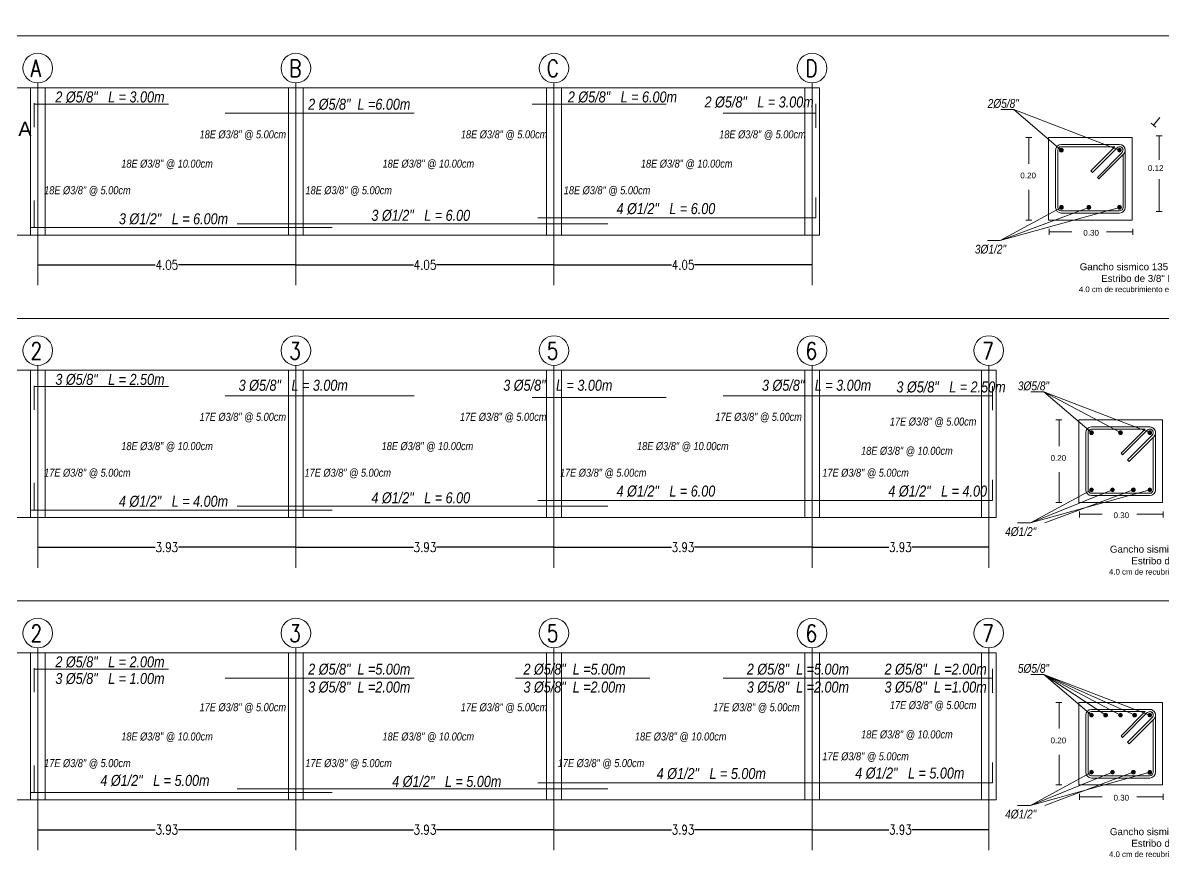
# Model space of a CAD drawing. Header units: metres. Extents: x -3 to 176, y -9 to 24.
# Drawn here: x 89.2 to 101.28, y 6.35 to 15.34 of the extents above; entities that cross this region are included whole.
import ezdxf
from ezdxf.enums import TextEntityAlignment as Align

# ---------------------------------------------------------------- set-up
doc = ezdxf.new("R2010")
doc.units = ezdxf.units.M
for name, color, linetype, lineweight in [('DESP.COTAS', 7, 'Continuous', 13), ('DESP.CUADROS', 7, 'Continuous', 5), ('DESP.DIBUJOS', 7, 'Continuous', 5), ('DESP.TEXTO', 7, 'Continuous', 5), ('DESP.VIGAS', 7, 'Continuous', 5)]:
    doc.layers.add(name, color=color, linetype=linetype, lineweight=lineweight)
doc.styles.add('ROMANS', font='romans')
doc.styles.get("Standard").update_dxf_attribs({"font": 'arial.ttf'})
doc.styles.add('TEXTOACOTADO', font='romans.shx', dxfattribs={"width": 0.8, "height": 0.1})
doc.styles.add('TEXTOS', font='arial.ttf', dxfattribs={"height": 0.15})
doc.dimstyles.get("Standard").update_dxf_attribs({"dimscale": 0.001, "dimtxt": 0.18, "dimasz": 0.18, "dimexe": 0.18, "dimexo": 0.0625, "dimgap": 0.09, "dimtad": 0, "dimtih": 1, "dimtoh": 1, "dimdec": 4, "dimzin": 0, "dimdsep": 46, "dimtxsty": 'Standard', "dimcen": 0.09, "dimadec": 0, "dimazin": 0, "dimtfac": 1, "dimtdec": 4, "dimtofl": 0, "dimtmove": 0, "dimatfit": 3, "dimfxl": 1, "dimtolj": 1, "dimtzin": 0, "dimarcsym": 0})

# ---------------------------------------------------------------- blocks, each defined once
blk = doc.blocks.new('_Oblique')
at = {"color": 0, "linetype": 'ByBlock', "lineweight": -2}
blk.add_line((-0.5, -0.5), (0.5, 0.5), dxfattribs=at)
blk = doc.blocks.new('*D79')
at = {"layer": 'Defpoints', "color": 0, "transparency": 16777216}
for p in [(94.825, 12.772), (94.825, 12.772), (97.561, 12.772)]:
    blk.add_point(p, dxfattribs=at)
at = {"layer": 'DESP.COTAS', "color": 3, "lineweight": -2, "transparency": 16777216}
for p, q in [((94.825, 12.772), (96.071, 12.772)), ((97.561, 12.772), (96.315, 12.772))]:
    blk.add_line(p, q, dxfattribs=at)
at = {"layer": 'DESP.COTAS', "color": 3, "lineweight": -2, "transparency": 16777216, "xscale": 6e-05, "yscale": 6e-05, "zscale": 6e-05, "rotation": 180}
blk.add_blockref('_Oblique', (94.825, 12.772), dxfattribs=at)
at = {"layer": 'DESP.COTAS', "color": 3, "lineweight": -2, "transparency": 16777216, "xscale": 6e-05, "yscale": 6e-05, "zscale": 6e-05}
blk.add_blockref('_Oblique', (97.561, 12.772), dxfattribs=at)
at = {"layer": 'DESP.COTAS', "color": 0, "transparency": 16777216, "insert": (96.193, 12.772), "char_height": 0.1, "width": 0.000332, "attachment_point": 5, "style": 'TEXTOACOTADO'}
blk.add_mtext('\\A1;4.05', dxfattribs=at)
blk = doc.blocks.new('*D80')
at = {"layer": 'Defpoints', "color": 0, "transparency": 16777216}
for p in [(92.09, 12.772), (92.09, 12.772), (94.825, 12.772)]:
    blk.add_point(p, dxfattribs=at)
at = {"layer": 'DESP.COTAS', "color": 3, "lineweight": -2, "transparency": 16777216}
for p, q in [((92.09, 12.772), (93.336, 12.772)), ((94.825, 12.772), (93.579, 12.772))]:
    blk.add_line(p, q, dxfattribs=at)
at = {"layer": 'DESP.COTAS', "color": 3, "lineweight": -2, "transparency": 16777216, "xscale": 6e-05, "yscale": 6e-05, "zscale": 6e-05, "rotation": 180}
blk.add_blockref('_Oblique', (92.09, 12.772), dxfattribs=at)
at = {"layer": 'DESP.COTAS', "color": 3, "lineweight": -2, "transparency": 16777216, "xscale": 6e-05, "yscale": 6e-05, "zscale": 6e-05}
blk.add_blockref('_Oblique', (94.825, 12.772), dxfattribs=at)
at = {"layer": 'DESP.COTAS', "color": 0, "transparency": 16777216, "insert": (93.458, 12.772), "char_height": 0.1, "width": 0.000343, "attachment_point": 5, "style": 'TEXTOACOTADO'}
blk.add_mtext('\\A1;4.05', dxfattribs=at)
blk = doc.blocks.new('*D81')
at = {"layer": 'Defpoints', "color": 0, "transparency": 16777216}
for p in [(89.354, 12.772), (89.354, 12.772), (92.09, 12.772)]:
    blk.add_point(p, dxfattribs=at)
at = {"layer": 'DESP.COTAS', "color": 3, "lineweight": -2, "transparency": 16777216}
for p, q in [((89.354, 12.772), (90.6, 12.772)), ((92.09, 12.772), (90.844, 12.772))]:
    blk.add_line(p, q, dxfattribs=at)
at = {"layer": 'DESP.COTAS', "color": 3, "lineweight": -2, "transparency": 16777216, "xscale": 6e-05, "yscale": 6e-05, "zscale": 6e-05, "rotation": 180}
blk.add_blockref('_Oblique', (89.354, 12.772), dxfattribs=at)
at = {"layer": 'DESP.COTAS', "color": 3, "lineweight": -2, "transparency": 16777216, "xscale": 6e-05, "yscale": 6e-05, "zscale": 6e-05}
blk.add_blockref('_Oblique', (92.09, 12.772), dxfattribs=at)
at = {"layer": 'DESP.COTAS', "color": 0, "transparency": 16777216, "insert": (90.722, 12.772), "char_height": 0.1, "attachment_point": 5, "style": 'TEXTOACOTADO'}
blk.add_mtext('\\A1;4.05', dxfattribs=at)
blk = doc.blocks.new('*D82')
at = {"layer": 'Defpoints', "color": 0, "transparency": 16777216}
for p in [(94.825, 9.778), (94.825, 9.778), (97.561, 9.778)]:
    blk.add_point(p, dxfattribs=at)
at = {"layer": 'DESP.COTAS', "color": 3, "lineweight": -2, "transparency": 16777216}
for p, q in [((94.825, 9.778), (96.071, 9.778)), ((97.561, 9.778), (96.315, 9.778))]:
    blk.add_line(p, q, dxfattribs=at)
at = {"layer": 'DESP.COTAS', "color": 3, "lineweight": -2, "transparency": 16777216, "xscale": 6e-05, "yscale": 6e-05, "zscale": 6e-05, "rotation": 180}
blk.add_blockref('_Oblique', (94.825, 9.778), dxfattribs=at)
at = {"layer": 'DESP.COTAS', "color": 3, "lineweight": -2, "transparency": 16777216, "xscale": 6e-05, "yscale": 6e-05, "zscale": 6e-05}
blk.add_blockref('_Oblique', (97.561, 9.778), dxfattribs=at)
at = {"layer": 'DESP.COTAS', "color": 0, "transparency": 16777216, "insert": (96.193, 9.778), "char_height": 0.1, "width": 0.000332, "attachment_point": 5, "style": 'TEXTOACOTADO'}
blk.add_mtext('\\A1;3.93', dxfattribs=at)
blk = doc.blocks.new('*D83')
at = {"layer": 'Defpoints', "color": 0, "transparency": 16777216}
for p in [(92.09, 9.778), (92.09, 9.778), (94.825, 9.778)]:
    blk.add_point(p, dxfattribs=at)
at = {"layer": 'DESP.COTAS', "color": 3, "lineweight": -2, "transparency": 16777216}
for p, q in [((92.09, 9.778), (93.336, 9.778)), ((94.825, 9.778), (93.579, 9.778))]:
    blk.add_line(p, q, dxfattribs=at)
at = {"layer": 'DESP.COTAS', "color": 3, "lineweight": -2, "transparency": 16777216, "xscale": 6e-05, "yscale": 6e-05, "zscale": 6e-05, "rotation": 180}
blk.add_blockref('_Oblique', (92.09, 9.778), dxfattribs=at)
at = {"layer": 'DESP.COTAS', "color": 3, "lineweight": -2, "transparency": 16777216, "xscale": 6e-05, "yscale": 6e-05, "zscale": 6e-05}
blk.add_blockref('_Oblique', (94.825, 9.778), dxfattribs=at)
at = {"layer": 'DESP.COTAS', "color": 0, "transparency": 16777216, "insert": (93.458, 9.778), "char_height": 0.1, "width": 0.000343, "attachment_point": 5, "style": 'TEXTOACOTADO'}
blk.add_mtext('\\A1;3.93', dxfattribs=at)
blk = doc.blocks.new('*D84')
at = {"layer": 'Defpoints', "color": 0, "transparency": 16777216}
for p in [(89.354, 9.778), (89.354, 9.778), (92.09, 9.778)]:
    blk.add_point(p, dxfattribs=at)
at = {"layer": 'DESP.COTAS', "color": 3, "lineweight": -2, "transparency": 16777216}
for p, q in [((89.354, 9.778), (90.6, 9.778)), ((92.09, 9.778), (90.844, 9.778))]:
    blk.add_line(p, q, dxfattribs=at)
at = {"layer": 'DESP.COTAS', "color": 3, "lineweight": -2, "transparency": 16777216, "xscale": 6e-05, "yscale": 6e-05, "zscale": 6e-05, "rotation": 180}
blk.add_blockref('_Oblique', (89.354, 9.778), dxfattribs=at)
at = {"layer": 'DESP.COTAS', "color": 3, "lineweight": -2, "transparency": 16777216, "xscale": 6e-05, "yscale": 6e-05, "zscale": 6e-05}
blk.add_blockref('_Oblique', (92.09, 9.778), dxfattribs=at)
at = {"layer": 'DESP.COTAS', "color": 0, "transparency": 16777216, "insert": (90.722, 9.778), "char_height": 0.1, "attachment_point": 5, "style": 'TEXTOACOTADO'}
blk.add_mtext('\\A1;3.93', dxfattribs=at)
blk = doc.blocks.new('*D85')
at = {"layer": 'Defpoints', "color": 0, "transparency": 16777216}
for p in [(97.561, 9.778), (97.561, 9.778), (99.433, 9.778)]:
    blk.add_point(p, dxfattribs=at)
at = {"layer": 'DESP.COTAS', "color": 3, "lineweight": -2, "transparency": 16777216}
for p, q in [((97.561, 9.778), (98.375, 9.778)), ((99.433, 9.778), (98.619, 9.778)), ((99.433, 9.778), (99.433, 9.778))]:
    blk.add_line(p, q, dxfattribs=at)
at = {"layer": 'DESP.COTAS', "color": 3, "lineweight": -2, "transparency": 16777216, "xscale": 6e-05, "yscale": 6e-05, "zscale": 6e-05, "rotation": 180}
blk.add_blockref('_Oblique', (97.561, 9.778), dxfattribs=at)
at = {"layer": 'DESP.COTAS', "color": 3, "lineweight": -2, "transparency": 16777216, "xscale": 6e-05, "yscale": 6e-05, "zscale": 6e-05}
blk.add_blockref('_Oblique', (99.433, 9.778), dxfattribs=at)
at = {"layer": 'DESP.COTAS', "color": 0, "transparency": 16777216, "insert": (98.497, 9.778), "char_height": 0.1, "width": 0.000332, "attachment_point": 5, "style": 'TEXTOACOTADO'}
blk.add_mtext('\\A1;3.93', dxfattribs=at)
blk = doc.blocks.new('*D87')
at = {"layer": 'Defpoints', "color": 0, "transparency": 16777216}
for p in [(94.825, 6.784), (94.825, 6.784), (97.561, 6.784)]:
    blk.add_point(p, dxfattribs=at)
at = {"layer": 'DESP.COTAS', "color": 3, "lineweight": -2, "transparency": 16777216}
for p, q in [((94.825, 6.784), (96.071, 6.784)), ((97.561, 6.784), (96.315, 6.784))]:
    blk.add_line(p, q, dxfattribs=at)
at = {"layer": 'DESP.COTAS', "color": 3, "lineweight": -2, "transparency": 16777216, "xscale": 6e-05, "yscale": 6e-05, "zscale": 6e-05, "rotation": 180}
blk.add_blockref('_Oblique', (94.825, 6.784), dxfattribs=at)
at = {"layer": 'DESP.COTAS', "color": 3, "lineweight": -2, "transparency": 16777216, "xscale": 6e-05, "yscale": 6e-05, "zscale": 6e-05}
blk.add_blockref('_Oblique', (97.561, 6.784), dxfattribs=at)
at = {"layer": 'DESP.COTAS', "color": 0, "transparency": 16777216, "insert": (96.193, 6.784), "char_height": 0.1, "width": 0.000332, "attachment_point": 5, "style": 'TEXTOACOTADO'}
blk.add_mtext('\\A1;3.93', dxfattribs=at)
blk = doc.blocks.new('*D88')
at = {"layer": 'Defpoints', "color": 0, "transparency": 16777216}
for p in [(92.09, 6.784), (92.09, 6.784), (94.825, 6.784)]:
    blk.add_point(p, dxfattribs=at)
at = {"layer": 'DESP.COTAS', "color": 3, "lineweight": -2, "transparency": 16777216}
for p, q in [((92.09, 6.784), (93.336, 6.784)), ((94.825, 6.784), (93.579, 6.784))]:
    blk.add_line(p, q, dxfattribs=at)
at = {"layer": 'DESP.COTAS', "color": 3, "lineweight": -2, "transparency": 16777216, "xscale": 6e-05, "yscale": 6e-05, "zscale": 6e-05, "rotation": 180}
blk.add_blockref('_Oblique', (92.09, 6.784), dxfattribs=at)
at = {"layer": 'DESP.COTAS', "color": 3, "lineweight": -2, "transparency": 16777216, "xscale": 6e-05, "yscale": 6e-05, "zscale": 6e-05}
blk.add_blockref('_Oblique', (94.825, 6.784), dxfattribs=at)
at = {"layer": 'DESP.COTAS', "color": 0, "transparency": 16777216, "insert": (93.458, 6.784), "char_height": 0.1, "width": 0.000343, "attachment_point": 5, "style": 'TEXTOACOTADO'}
blk.add_mtext('\\A1;3.93', dxfattribs=at)
blk = doc.blocks.new('*D89')
at = {"layer": 'Defpoints', "color": 0, "transparency": 16777216}
for p in [(89.354, 6.784), (89.354, 6.784), (92.09, 6.784)]:
    blk.add_point(p, dxfattribs=at)
at = {"layer": 'DESP.COTAS', "color": 3, "lineweight": -2, "transparency": 16777216}
for p, q in [((89.354, 6.784), (90.6, 6.784)), ((92.09, 6.784), (90.844, 6.784))]:
    blk.add_line(p, q, dxfattribs=at)
at = {"layer": 'DESP.COTAS', "color": 3, "lineweight": -2, "transparency": 16777216, "xscale": 6e-05, "yscale": 6e-05, "zscale": 6e-05, "rotation": 180}
blk.add_blockref('_Oblique', (89.354, 6.784), dxfattribs=at)
at = {"layer": 'DESP.COTAS', "color": 3, "lineweight": -2, "transparency": 16777216, "xscale": 6e-05, "yscale": 6e-05, "zscale": 6e-05}
blk.add_blockref('_Oblique', (92.09, 6.784), dxfattribs=at)
at = {"layer": 'DESP.COTAS', "color": 0, "transparency": 16777216, "insert": (90.722, 6.784), "char_height": 0.1, "attachment_point": 5, "style": 'TEXTOACOTADO'}
blk.add_mtext('\\A1;3.93', dxfattribs=at)
blk = doc.blocks.new('*D86')
at = {"layer": 'Defpoints', "color": 0, "transparency": 16777216}
for p in [(97.561, 6.784), (97.561, 6.784), (99.433, 6.784)]:
    blk.add_point(p, dxfattribs=at)
at = {"layer": 'DESP.COTAS', "color": 3, "lineweight": -2, "transparency": 16777216}
for p, q in [((97.561, 6.784), (98.375, 6.784)), ((99.433, 6.784), (98.619, 6.784)), ((99.433, 6.784), (99.433, 6.784))]:
    blk.add_line(p, q, dxfattribs=at)
at = {"layer": 'DESP.COTAS', "color": 3, "lineweight": -2, "transparency": 16777216, "xscale": 6e-05, "yscale": 6e-05, "zscale": 6e-05, "rotation": 180}
blk.add_blockref('_Oblique', (97.561, 6.784), dxfattribs=at)
at = {"layer": 'DESP.COTAS', "color": 3, "lineweight": -2, "transparency": 16777216, "xscale": 6e-05, "yscale": 6e-05, "zscale": 6e-05}
blk.add_blockref('_Oblique', (99.433, 6.784), dxfattribs=at)
at = {"layer": 'DESP.COTAS', "color": 0, "transparency": 16777216, "insert": (98.497, 6.784), "char_height": 0.1, "width": 0.000332, "attachment_point": 5, "style": 'TEXTOACOTADO'}
blk.add_mtext('\\A1;3.93', dxfattribs=at)

msp = doc.modelspace()

# ---------------------------------------------------------------- hatches: boundary and pattern name
at = {"layer": 'DESP.DIBUJOS'}
for points in [[(100.22217, 13.98652, 1), (100.18268, 13.98652, 1)], [(100.83931, 13.98652, 1), (100.79983, 13.98652, 1)], [(100.18268, 13.38036, 1), (100.22217, 13.38036, 1)], [(100.47418, 13.38036, 1), (100.51367, 13.38036, 1)], [(100.79983, 13.38036, 1), (100.83931, 13.38036, 1)], [(100.5423, 10.99256, 1), (100.50282, 10.99256, 1)], [(100.84929, 10.99256, 1), (100.80981, 10.99256, 1)], [(101.15945, 10.99256, 1), (101.11997, 10.99256, 1)], [(100.50282, 10.3864, 1), (100.5423, 10.3864, 1)], [(100.72526, 10.38673, 1), (100.76475, 10.38673, 1)], [(100.94483, 10.3864, 1), (100.98431, 10.3864, 1)], [(101.11997, 10.3864, 1), (101.15945, 10.3864, 1)], [(100.5423, 7.9986, 1), (100.50282, 7.9986, 1)], [(100.69226, 7.9986, 1), (100.65277, 7.9986, 1)], [(100.84929, 7.9986, 1), (100.80981, 7.9986, 1)], [(100.99961, 7.9986, 1), (100.96013, 7.9986, 1)], [(101.15945, 7.9986, 1), (101.11997, 7.9986, 1)], [(100.50282, 7.39245, 1), (100.5423, 7.39245, 1)], [(100.72526, 7.39277, 1), (100.76475, 7.39277, 1)], [(100.94483, 7.39245, 1), (100.98431, 7.39245, 1)], [(101.11997, 7.39245, 1), (101.15945, 7.39245, 1)]]:
    msp.add_hatch(color=256, dxfattribs=at).paths.add_polyline_path(points)

# ---------------------------------------------------------------- linework, layer by layer
at = {"layer": 'DESP.COTAS'}
for p, q in [((101.1551, 14.27138), (101.20372, 14.23061)), ((101.17821, 14.252), (101.24525, 14.33195)), ((99.88826, 14.121), (99.8248, 14.121)), ((99.85809, 14.121), (99.85809, 13.84361)), ((101.27104, 14.13783), (101.20758, 14.13783)), ((101.24088, 14.13783), (101.24088, 13.88404)), ((101.24088, 13.68079), (101.24088, 13.33819)), ((99.85809, 13.56622), (99.85809, 13.24588)), ((101.27104, 13.33819), (101.20758, 13.33819)), ((99.88826, 13.24588), (99.8248, 13.24588)), ((100.07457, 13.15163), (100.07457, 13.08817)), ((100.07457, 13.12146), (100.31346, 13.12146)), ((100.68266, 13.12146), (100.96068, 13.12146)), ((100.96068, 13.15163), (100.96068, 13.08817)), ((100.2084, 11.12704), (100.14494, 11.12704)), ((100.17823, 11.12704), (100.17823, 10.84965)), ((100.17823, 10.57226), (100.17823, 10.25192)), ((100.2084, 10.25192), (100.14494, 10.25192)), ((100.39471, 10.15767), (100.39471, 10.09421)), ((101.28082, 10.15767), (101.28082, 10.09421)), ((100.39471, 10.1275), (100.6336, 10.1275)), ((101.00279, 10.1275), (101.28082, 10.1275)), ((100.2084, 8.13309), (100.14494, 8.13309)), ((100.17823, 8.13309), (100.17823, 7.8557)), ((100.17823, 7.57831), (100.17823, 7.25796)), ((100.2084, 7.25796), (100.14494, 7.25796)), ((100.39471, 7.16371), (100.39471, 7.10025)), ((100.39471, 7.13355), (100.6336, 7.13355)), ((101.00279, 7.13355), (101.28082, 7.13355)), ((101.28082, 7.16371), (101.28082, 7.10025))]:
    msp.add_line(p, q, dxfattribs=at)
for centre in [(89.35402, 14.85653), (92.08971, 14.85653), (94.8254, 14.85653), (97.56109, 14.85653), (89.35402, 11.86257), (92.08971, 11.86257), (94.8254, 11.86257), (97.56109, 11.86257), (99.43335, 11.86257), (89.35402, 8.86862), (92.08971, 8.86862), (94.8254, 8.86862), (97.56109, 8.86862), (99.43335, 8.86862)]:
    msp.add_circle(centre, 0.15705, dxfattribs=at)
at = {"layer": 'DESP.CUADROS'}
for points in [[(102.56815, 18.19213), (87.48141, 18.19213), (87.48141, 15.19817), (102.56815, 15.19817)], [(102.56815, 15.19817), (87.48141, 15.19817), (87.48141, 12.20422), (102.56815, 12.20422)], [(102.56815, 12.20422), (87.48141, 12.20422), (87.48141, 9.21026), (102.56815, 9.21026)], [(102.56815, 9.21026), (87.48141, 9.21026), (87.48141, 6.2163), (102.56815, 6.2163)]]:
    msp.add_lwpolyline(points, close=True, dxfattribs=at)
at = {"layer": 'DESP.DIBUJOS'}
for p, q in [((100.95406, 14.121), (100.06794, 14.121)), ((100.06794, 14.121), (100.06794, 13.57292)), ((100.95406, 13.57292), (100.95406, 14.121)), ((100.06794, 13.74647), (100.06794, 13.24588)), ((100.95406, 13.24588), (100.95406, 13.74647)), ((100.06794, 13.24588), (100.95406, 13.24588)), ((101.2742, 11.12704), (100.38808, 11.12704)), ((100.38808, 11.12704), (100.38808, 10.57897)), ((101.2742, 10.57897), (101.2742, 11.12704)), ((100.38808, 10.75251), (100.38808, 10.25192)), ((101.2742, 10.25192), (101.2742, 10.75251)), ((100.38808, 10.25192), (101.2742, 10.25192)), ((101.2742, 8.13309), (100.38808, 8.13309)), ((100.38808, 8.13309), (100.38808, 7.58501)), ((101.2742, 7.58501), (101.2742, 8.13309)), ((100.38808, 7.75856), (100.38808, 7.25796)), ((101.2742, 7.25796), (101.2742, 7.75856)), ((100.38808, 7.25796), (101.2742, 7.25796))]:
    msp.add_line(p, q, dxfattribs=at)
for points in [[(100.81957, 14.04697), (100.20242, 14.04697)], [(100.77109, 14.02353), (100.20242, 14.02353)], [(100.77109, 14.02353), (100.5151, 13.76754)], [(100.14197, 13.98652), (100.14197, 13.57292)], [(100.16541, 13.98652), (100.16541, 13.57292)], [(100.7934, 14.01269), (100.53167, 13.75096)], [(100.84575, 13.96034), (100.58402, 13.69862)], [(100.86232, 13.94377), (100.6006, 13.68204)], [(100.85659, 13.57292), (100.85659, 13.93803)], [(100.88003, 13.57292), (100.88003, 13.98652)], [(100.14197, 13.74647), (100.14197, 13.38036)], [(100.16541, 13.74647), (100.16541, 13.38036)], [(100.5151, 13.76754), (100.53167, 13.75096)], [(100.58402, 13.69862), (100.6006, 13.68204)], [(100.85659, 13.38036), (100.85659, 13.74647)], [(100.88003, 13.38036), (100.88003, 13.74647)], [(100.20242, 13.34335), (100.81957, 13.34335)], [(100.20242, 13.3199), (100.81957, 13.3199)], [(101.13971, 11.05302), (100.52256, 11.05302)], [(101.09123, 11.02957), (100.52256, 11.02957)], [(101.09123, 11.02957), (100.83524, 10.77358)], [(101.11354, 11.01873), (100.85181, 10.75701)], [(100.46211, 10.99256), (100.46211, 10.57897)], [(100.48555, 10.99256), (100.48555, 10.57897)], [(101.16589, 10.96639), (100.90416, 10.70466)], [(101.18246, 10.94981), (100.92073, 10.68809)], [(101.17673, 10.57897), (101.17673, 10.94408)], [(101.20017, 10.57897), (101.20017, 10.99256)], [(100.83524, 10.77358), (100.85181, 10.75701)], [(100.46211, 10.75251), (100.46211, 10.3864)], [(100.48555, 10.75251), (100.48555, 10.3864)], [(100.90416, 10.70466), (100.92073, 10.68809)], [(101.17673, 10.3864), (101.17673, 10.75251)], [(101.20017, 10.3864), (101.20017, 10.75251)], [(100.52256, 10.34939), (101.13971, 10.34939)], [(100.52256, 10.32595), (101.13971, 10.32595)], [(100.46211, 7.9986), (100.46211, 7.58501)], [(100.48555, 7.9986), (100.48555, 7.58501)], [(101.13971, 8.05906), (100.52256, 8.05906)], [(101.09123, 8.03562), (100.52256, 8.03562)], [(101.09123, 8.03562), (100.83524, 7.77963)], [(101.11354, 8.02478), (100.85181, 7.76305)], [(101.20017, 7.58501), (101.20017, 7.9986)], [(101.16589, 7.97243), (100.90416, 7.7107)], [(101.18246, 7.95586), (100.92073, 7.69413)], [(101.17673, 7.58501), (101.17673, 7.95012)], [(100.46211, 7.75856), (100.46211, 7.39245)], [(100.48555, 7.75856), (100.48555, 7.39245)], [(100.83524, 7.77963), (100.85181, 7.76305)], [(101.17673, 7.39245), (101.17673, 7.75856)], [(101.20017, 7.39245), (101.20017, 7.75856)], [(100.90416, 7.7107), (100.92073, 7.69413)], [(100.52256, 7.35543), (101.13971, 7.35543)], [(100.52256, 7.33199), (101.13971, 7.33199)]]:
    msp.add_lwpolyline(points, dxfattribs=at)
for centre in [(100.20242, 13.98652), (100.81957, 13.98652), (100.20303, 13.38069), (100.49453, 13.38069), (100.81957, 13.38036), (100.52256, 10.99256), (100.82955, 10.99256), (101.13971, 10.99256), (100.52317, 10.38673), (100.745, 10.38673), (100.96518, 10.38673), (101.13971, 10.3864), (100.52256, 7.9986), (100.67251, 7.9986), (100.82955, 7.9986), (100.97987, 7.9986), (101.13971, 7.9986), (100.52317, 7.39277), (100.745, 7.39277), (100.96518, 7.39277), (101.13971, 7.39245)]:
    msp.add_circle(centre, 0.01974, dxfattribs=at)
for centre, radius, start, end in [((100.20242, 13.98652), 0.06046, 90, 180), ((100.20242, 13.98652), 0.03701, 90, 180), ((100.81957, 13.98652), 0.03701, 360, 135), ((100.81957, 13.98652), 0.06046, 315, 90), ((100.81957, 13.98652), 0.06046, 360, 90), ((100.81957, 13.98652), 0.03701, 315, 90), ((100.20242, 13.38036), 0.06046, 180, 270), ((100.20242, 13.38036), 0.03701, 180, 270), ((100.81957, 13.38036), 0.03701, 270, 0), ((100.81957, 13.38036), 0.06046, 270, 0), ((100.52256, 10.99256), 0.06046, 90, 180), ((100.52256, 10.99256), 0.03701, 90, 180), ((101.13971, 10.99256), 0.03701, 360, 135), ((101.13971, 10.99256), 0.06046, 315, 90), ((101.13971, 10.99256), 0.06046, 360, 90), ((101.13971, 10.99256), 0.03701, 315, 90), ((100.52256, 10.3864), 0.06046, 180, 270), ((100.52256, 10.3864), 0.03701, 180, 270), ((101.13971, 10.3864), 0.03701, 270, 0), ((101.13971, 10.3864), 0.06046, 270, 0), ((100.52256, 7.9986), 0.06046, 90, 180), ((100.52256, 7.9986), 0.03701, 90, 180), ((101.13971, 7.9986), 0.03701, 360, 135), ((101.13971, 7.9986), 0.06046, 315, 90), ((101.13971, 7.9986), 0.06046, 360, 90), ((101.13971, 7.9986), 0.03701, 315, 90), ((100.52256, 7.39245), 0.06046, 180, 270), ((100.52256, 7.39245), 0.03701, 180, 270), ((101.13971, 7.39245), 0.03701, 270, 0), ((101.13971, 7.39245), 0.06046, 270, 0)]:
    msp.add_arc(centre, radius, start, end, dxfattribs=at)
at = {"layer": 'DESP.TEXTO'}
for p, q in [((99.69739, 14.41846), (99.56031, 14.41846)), ((100.20242, 13.98652), (99.69739, 14.41846)), ((99.69739, 14.41846), (100.81957, 13.98652)), ((100.20242, 13.38036), (99.55547, 13.0296)), ((99.55547, 13.0296), (100.81957, 13.38036)), ((100.49392, 13.38036), (99.55547, 13.0296)), ((99.55547, 13.0296), (99.41839, 13.0296)), ((100.01753, 11.4245), (99.88045, 11.4245)), ((100.52256, 10.99256), (100.01753, 11.4245)), ((100.01753, 11.4245), (101.13971, 10.99256)), ((100.82955, 10.99256), (100.01753, 11.4245)), ((100.745, 10.38673), (99.87561, 10.03565)), ((100.52256, 10.3864), (99.87561, 10.03565)), ((99.87561, 10.03565), (101.13971, 10.3864)), ((100.96457, 10.3864), (100.02611, 10.03565)), ((99.87561, 10.03565), (99.73853, 10.03565)), ((100.01753, 8.43054), (99.88045, 8.43054)), ((100.52256, 7.9986), (100.01753, 8.43054)), ((100.01753, 8.43054), (101.13971, 7.9986)), ((100.82955, 7.9986), (100.01753, 8.43054)), ((100.67251, 7.9986), (100.01753, 8.43054)), ((100.97987, 7.9986), (100.01753, 8.43054)), ((100.745, 7.39277), (99.87561, 7.04169)), ((100.52256, 7.39245), (99.87561, 7.04169)), ((99.87561, 7.04169), (101.13971, 7.39245)), ((100.96457, 7.39245), (100.02611, 7.04169)), ((99.87561, 7.04169), (99.73853, 7.04169))]:
    msp.add_line(p, q, dxfattribs=at)
at = {"layer": 'DESP.VIGAS'}
for p, q in [((87.82985, 14.64747), (89.276, 14.64747)), ((89.35402, 14.64747), (89.276, 14.64747)), ((89.276, 13.08719), (89.276, 14.64747)), ((92.08971, 14.64747), (89.35402, 14.64747)), ((89.43203, 13.08719), (89.43203, 14.64747)), ((92.0117, 13.08719), (92.0117, 14.64747)), ((94.8254, 14.64747), (92.08971, 14.64747)), ((92.16772, 13.08719), (92.16772, 14.64747)), ((97.63911, 14.64747), (94.18579, 14.64747)), ((94.74739, 13.08719), (94.74739, 14.64747)), ((94.90342, 13.08719), (94.90342, 14.64747)), ((97.48308, 13.08719), (97.48308, 14.64747)), ((97.63911, 14.64747), (97.56109, 14.64747)), ((97.63911, 14.64747), (97.63911, 13.08719)), ((97.63911, 13.08719), (97.63911, 14.64747)), ((89.31618, 14.22992), (89.31618, 14.48435)), ((90.73859, 14.47497), (89.31618, 14.47497)), ((96.01547, 14.47497), (94.59307, 14.47497)), ((97.60153, 14.22381), (97.60153, 14.47824)), ((93.34365, 14.37766), (91.34045, 14.37766)), ((97.60153, 14.37766), (96.61734, 14.37766)), ((89.31618, 13.16603), (89.31618, 13.45337)), ((97.60153, 13.26854), (97.60153, 13.48547)), ((95.3951, 13.20593), (91.46907, 13.20593)), ((97.60153, 13.26854), (94.65443, 13.26854)), ((87.82985, 13.08719), (89.276, 13.08719)), ((89.50717, 13.16603), (89.276, 13.16603)), ((97.63911, 13.08719), (89.276, 13.08719)), ((92.47459, 13.16603), (89.35402, 13.16603)), ((87.82985, 11.65352), (89.276, 11.65352)), ((89.35402, 11.65352), (89.276, 11.65352)), ((89.276, 10.09324), (89.276, 11.65352)), ((92.08971, 11.65352), (89.35402, 11.65352)), ((89.43203, 10.09324), (89.43203, 11.65352)), ((92.0117, 10.09324), (92.0117, 11.65352)), ((94.8254, 11.65352), (92.08971, 11.65352)), ((92.16772, 10.09324), (92.16772, 11.65352)), ((99.51136, 11.65352), (94.18579, 11.65352)), ((94.74739, 10.09324), (94.74739, 11.65352)), ((94.90342, 10.09324), (94.90342, 11.65352)), ((97.48308, 10.09324), (97.48308, 11.65352)), ((97.63911, 11.65352), (97.56109, 11.65352)), ((97.63911, 11.65352), (97.63911, 10.09324)), ((97.63911, 10.09324), (97.63911, 11.65352)), ((99.35533, 10.09324), (99.35533, 11.65352)), ((99.51136, 10.09324), (99.51136, 11.65352)), ((89.31618, 11.23596), (89.31618, 11.4904)), ((99.47251, 11.22985), (99.47251, 11.48428)), ((90.73859, 11.48101), (89.31618, 11.48101)), ((93.34365, 11.3837), (91.34045, 11.3837)), ((96.01547, 11.36348), (94.59307, 11.36348)), ((99.47251, 11.3837), (96.61734, 11.3837)), ((89.31618, 10.17207), (89.31618, 10.45942)), ((99.47251, 10.27458), (99.47251, 10.49151)), ((99.47251, 10.27458), (94.65443, 10.27458)), ((89.50717, 10.17207), (89.276, 10.17207)), ((92.47459, 10.17207), (89.35402, 10.17207)), ((95.3951, 10.21197), (91.46907, 10.21197)), ((87.82985, 10.09324), (89.276, 10.09324)), ((99.51136, 10.09324), (89.276, 10.09324)), ((87.82985, 8.65956), (89.276, 8.65956)), ((89.35402, 8.65956), (89.276, 8.65956)), ((89.276, 7.09928), (89.276, 8.65956)), ((92.08971, 8.65956), (89.35402, 8.65956)), ((89.43203, 7.09928), (89.43203, 8.65956)), ((92.0117, 7.09928), (92.0117, 8.65956)), ((94.8254, 8.65956), (92.08971, 8.65956)), ((92.16772, 7.09928), (92.16772, 8.65956)), ((99.51136, 8.65956), (94.18579, 8.65956)), ((94.74739, 7.09928), (94.74739, 8.65956)), ((94.90342, 7.09928), (94.90342, 8.65956)), ((97.48308, 7.09928), (97.48308, 8.65956)), ((97.63911, 8.65956), (97.56109, 8.65956)), ((97.63911, 8.65956), (97.63911, 7.09928)), ((97.63911, 7.09928), (97.63911, 8.65956)), ((99.35533, 7.09928), (99.35533, 8.65956)), ((99.51136, 7.09928), (99.51136, 8.65956)), ((89.31618, 8.24201), (89.31618, 8.49644)), ((90.73859, 8.48706), (89.31618, 8.48706)), ((99.47251, 8.23589), (99.47251, 8.49033)), ((93.34365, 8.38975), (91.34045, 8.38975)), ((95.84113, 8.38975), (94.41873, 8.38975)), ((99.47251, 8.38975), (96.61734, 8.38975)), ((99.47251, 7.28062), (99.47251, 7.49756)), ((89.31618, 7.17812), (89.31618, 7.46546)), ((99.47251, 7.28062), (94.65443, 7.28062)), ((89.50717, 7.17812), (89.276, 7.17812)), ((92.47459, 7.17812), (89.35402, 7.17812)), ((95.3951, 7.21801), (91.46907, 7.21801)), ((87.82985, 7.09928), (89.276, 7.09928)), ((99.51136, 7.09928), (89.276, 7.09928))]:
    msp.add_line(p, q, dxfattribs=at)
at = {"layer": 'DESP.VIGAS', "ltscale": 0.15}
for p, q in [((89.35402, 12.55521), (89.35402, 14.69948)), ((89.35402, 12.55521), (89.35402, 14.69948)), ((92.08971, 12.55521), (92.08971, 14.69948)), ((92.08971, 12.55521), (92.08971, 14.69948)), ((94.8254, 12.55521), (94.8254, 14.69948)), ((94.8254, 12.55521), (94.8254, 14.69948)), ((97.56109, 12.55521), (97.56109, 14.69948)), ((97.56109, 12.55521), (97.56109, 14.69948)), ((89.35402, 9.56126), (89.35402, 11.70553)), ((89.35402, 9.56126), (89.35402, 11.70553)), ((92.08971, 9.56126), (92.08971, 11.70553)), ((92.08971, 9.56126), (92.08971, 11.70553)), ((94.8254, 9.56126), (94.8254, 11.70553)), ((94.8254, 9.56126), (94.8254, 11.70553)), ((97.56109, 9.56126), (97.56109, 11.70553)), ((97.56109, 9.56126), (97.56109, 11.70553)), ((99.43335, 9.56126), (99.43335, 11.70553)), ((99.43335, 9.56126), (99.43335, 11.70553)), ((89.35402, 6.5673), (89.35402, 8.71157)), ((89.35402, 6.5673), (89.35402, 8.71157)), ((92.08971, 6.5673), (92.08971, 8.71157)), ((92.08971, 6.5673), (92.08971, 8.71157)), ((94.8254, 6.5673), (94.8254, 8.71157)), ((94.8254, 6.5673), (94.8254, 8.71157)), ((97.56109, 6.5673), (97.56109, 8.71157)), ((97.56109, 6.5673), (97.56109, 8.71157)), ((99.43335, 6.5673), (99.43335, 8.71157)), ((99.43335, 6.5673), (99.43335, 8.71157))]:
    msp.add_line(p, q, dxfattribs=at)

# ---------------------------------------------------------------- texts
at = {"layer": 'DESP.TEXTO', "style": 'ROMANS', "width": 0.8}
for s, p in [('A', (89.27646, 14.76335)), ('B', (92.01902, 14.76335)), ('C', (94.74784, 14.76335)), ('D', (97.49041, 14.76335)), ('2', (89.27646, 11.7694)), ('3', (92.01902, 11.7694)), ('5', (94.74784, 11.7694)), ('6', (97.49041, 11.7694)), ('7', (99.36266, 11.7694)), ('2', (89.27646, 8.77544)), ('3', (92.01902, 8.77544)), ('5', (94.74784, 8.77544)), ('6', (97.49041, 8.77544)), ('7', (99.36266, 8.77544))]:
    msp.add_text(s, height=0.18034, rotation=360, dxfattribs=at).set_placement(p)
at = {"layer": 'DESP.TEXTO'}
msp.add_text('SECUNDARIA', height=0.152127, dxfattribs=at).set_placement((88.59228, 14.13516), align=Align.CENTER)
at = {"layer": 'DESP.TEXTO', "style": 'TEXTOS'}
for s, p in [('0.12', (101.20247, 13.76657)), ('0.20', (99.85083, 13.68782)), ('0.30', (100.51809, 13.08066)), ('0.20', (100.17097, 10.69387)), ('0.30', (100.83822, 10.0867)), ('0.20', (100.17097, 7.69991)), ('0.30', (100.83822, 7.09275))]:
    msp.add_text(s, height=0.060872, dxfattribs=at).set_placement(p, align=Align.CENTER)
at = {"layer": 'DESP.TEXTO'}
for s, insert, char_height, width, attachment_point in [('{\\fArial Narrow|b0|i1|c0|p34;2 Ø5/8"   L = 3.00m }', (90.69772, 14.60932), 0.1165383, 2.75532040115367e-14, 3), ('{\\fArial Narrow|b0|i1|c0|p34;2 Ø5/8"  L =6.00m }', (93.30303, 14.53188), 0.1165383, 2.75532040115367e-14, 3), ('{\\fArial Narrow|b0|i1|c0|p34;2 Ø5/8"   L = 6.00m }', (96.12936, 14.60932), 0.1165383, 2.75532040115367e-14, 3), ('{\\fArial Narrow|b0|i1|c0|p34;2 Ø5/8"   L = 3.00m }', (97.5782, 14.55564), 0.1165383, 2.75532040115367e-14, 3), ('{\\fArial Narrow|b0|i1|c0|p34;2Ø5/8"   }', (99.42196, 14.52893), 0.0936169, 2.75532040115367e-14, 1), ('{\\fArial Narrow|b0|i1|c0|p34;18E Ø3/8" @ 5.00cm}', (91.98573, 14.19658), 0.0848512, 1.1126762, 3), ('{\\fArial Narrow|b0|i1|c0|p34;18E Ø3/8" @ 5.00cm}', (94.75515, 14.19658), 0.0848512, 1.1126762, 3), ('{\\fArial Narrow|b0|i1|c0|p34;18E Ø3/8" @ 5.00cm}', (97.49316, 14.19658), 0.0848512, 1.1126762, 3), ('{\\fArial Narrow|b0|i1|c0|p34;18E Ø3/8" @ 10.00cm}', (91.20985, 13.88651), 0.0848512, 1.1126762, 3), ('{\\fArial Narrow|b0|i1|c0|p34;18E Ø3/8" @ 10.00cm}', (93.97927, 13.88651), 0.0848512, 1.1126762, 3), ('{\\fArial Narrow|b0|i1|c0|p34;18E Ø3/8" @ 10.00cm}', (96.71728, 13.88651), 0.0848512, 1.1126762, 3), ('{\\fArial Narrow|b0|i1|c0|p34;18E Ø3/8" @ 5.00cm}', (90.33848, 13.60427), 0.0848512, 1.1126762, 3), ('{\\fArial Narrow|b0|i1|c0|p34;18E Ø3/8" @ 5.00cm}', (93.1079, 13.60427), 0.0848512, 1.1126762, 3), ('{\\fArial Narrow|b0|i1|c0|p34;18E Ø3/8" @ 5.00cm}', (95.84591, 13.60427), 0.0848512, 1.1126762, 3), ('{\\fArial Narrow|b0|i1|c0|p34;4 Ø1/2"   L = 6.00 }', (96.53477, 13.42574), 0.1165383, 2.75532040115367e-14, 3), ('{\\fArial Narrow|b0|i1|c0|p34;3 Ø1/2"   L = 6.00m }', (91.37144, 13.31736), 0.1165383, 2.75532040115367e-14, 3), ('{\\fArial Narrow|b0|i1|c0|p34;3 Ø1/2"   L = 6.00 }', (93.93648, 13.35443), 0.1165383, 2.75532040115367e-14, 3), ('{\\fArial Narrow|b0|i1|c0|p34;3Ø1/2"   }', (99.28646, 12.98452), 0.0936169, 2.75532040115367e-14, 1), ('Gancho sismico 135 grados 10cm\\P\\pxqc;Estribo de 3/8" L=0.88m\\P{\\H0.8x;4.0 cm de recubrimiento en todas las caras}', (101.1788, 12.63468), 0.0740276, 2.6104767, 5), ('{\\fArial Narrow|b0|i1|c0|p34;3 Ø5/8"   L = 2.50m }', (90.69772, 11.61536), 0.1165383, 2.75532040115367e-14, 3), ('{\\fArial Narrow|b0|i1|c0|p34;3 Ø5/8"   L = 3.00m }', (92.6406, 11.55333), 0.1165383, 2.75532040115367e-14, 3), ('{\\fArial Narrow|b0|i1|c0|p34;3 Ø5/8"   L = 3.00m }', (95.44462, 11.55333), 0.1165383, 2.75532040115367e-14, 3), ('{\\fArial Narrow|b0|i1|c0|p34;3 Ø5/8"   L = 3.00m }', (98.18705, 11.55333), 0.1165383, 2.75532040115367e-14, 3), ('{\\fArial Narrow|b0|i1|c0|p34;3 Ø5/8"   L = 2.50m }', (99.61189, 11.53547), 0.1165383, 2.75532040115367e-14, 3), ('{\\fArial Narrow|b0|i1|c0|p34;3Ø5/8"   }', (99.7421, 11.53497), 0.0936169, 2.75532040115367e-14, 1), ('{\\fArial Narrow|b0|i1|c0|p34;17E Ø3/8" @ 5.00cm}', (91.98573, 11.20262), 0.0848512, 1.1126762, 3), ('{\\fArial Narrow|b0|i1|c0|p34;17E Ø3/8" @ 5.00cm}', (94.7452, 11.20262), 0.0848512, 1.1126762, 3), ('{\\fArial Narrow|b0|i1|c0|p34;17E Ø3/8" @ 5.00cm}', (97.45239, 11.20262), 0.0848512, 1.1126762, 3), ('{\\fArial Narrow|b0|i1|c0|p34;17E Ø3/8" @ 5.00cm}', (99.30216, 11.15246), 0.0848512, 1.1126762, 3), ('{\\fArial Narrow|b0|i1|c0|p34;18E Ø3/8" @ 10.00cm}', (91.20985, 10.89255), 0.0848512, 1.1126762, 3), ('{\\fArial Narrow|b0|i1|c0|p34;18E Ø3/8" @ 10.00cm}', (93.96933, 10.89255), 0.0848512, 1.1126762, 3), ('{\\fArial Narrow|b0|i1|c0|p34;18E Ø3/8" @ 10.00cm}', (96.67651, 10.89255), 0.0848512, 1.1126762, 3), ('{\\fArial Narrow|b0|i1|c0|p34;18E Ø3/8" @ 10.00cm}', (99.05122, 10.84239), 0.0848512, 1.1126762, 3), ('{\\fArial Narrow|b0|i1|c0|p34;17E Ø3/8" @ 5.00cm}', (90.33848, 10.61031), 0.0848512, 1.1126762, 3), ('{\\fArial Narrow|b0|i1|c0|p34;17E Ø3/8" @ 5.00cm}', (93.09796, 10.61031), 0.0848512, 1.1126762, 3), ('{\\fArial Narrow|b0|i1|c0|p34;17E Ø3/8" @ 5.00cm}', (95.80514, 10.61031), 0.0848512, 1.1126762, 3), ('{\\fArial Narrow|b0|i1|c0|p34;17E Ø3/8" @ 5.00cm}', (98.58611, 10.61031), 0.0848512, 1.1126762, 3), ('{\\fArial Narrow|b0|i1|c0|p34;4 Ø1/2"   L = 6.00 }', (96.53477, 10.43178), 0.1165383, 2.75532040115367e-14, 3), ('{\\fArial Narrow|b0|i1|c0|p34;4 Ø1/2"   L = 4.00 }', (99.41493, 10.43178), 0.1165383, 2.75532040115367e-14, 3), ('{\\fArial Narrow|b0|i1|c0|p34;4 Ø1/2"   L = 4.00m }', (91.37144, 10.3234), 0.1165383, 2.75532040115367e-14, 3), ('{\\fArial Narrow|b0|i1|c0|p34;4 Ø1/2"   L = 6.00 }', (93.93648, 10.36047), 0.1165383, 2.75532040115367e-14, 3), ('{\\fArial Narrow|b0|i1|c0|p34;4Ø1/2"   }', (99.6066, 9.99057), 0.0936169, 2.75532040115367e-14, 1), ('Gancho sismico 135 grados 10cm\\P\\pxqc;Estribo de 3/8" L=0.88m\\P{\\H0.8x;4.0 cm de recubrimiento en todas las caras}', (101.49894, 9.64073), 0.0740276, 2.6104767, 5), ('{\\fArial Narrow|b0|i1|c0|p34;2 Ø5/8"   L = 2.00m }', (90.69772, 8.6214), 0.1165383, 2.75532040115367e-14, 3), ('{\\fArial Narrow|b0|i1|c0|p34;2 Ø5/8"  L =5.00m }', (93.30303, 8.54396), 0.1165383, 2.75532040115367e-14, 3), ('{\\fArial Narrow|b0|i1|c0|p34;2 Ø5/8"  L =5.00m }', (95.58465, 8.54396), 0.1165383, 2.75532040115367e-14, 3), ('{\\fArial Narrow|b0|i1|c0|p34;2 Ø5/8"  L =5.00m }', (97.95221, 8.54396), 0.1165383, 2.75532040115367e-14, 3), ('{\\fArial Narrow|b0|i1|c0|p34;2 Ø5/8"  L =2.00m }', (99.41163, 8.54396), 0.1165383, 2.75532040115367e-14, 3), ('{\\fArial Narrow|b0|i1|c0|p34;5Ø5/8"   }', (99.7421, 8.54102), 0.0936169, 2.75532040115367e-14, 1), ('{\\fArial Narrow|b0|i1|c0|p34;3 Ø5/8"   L = 1.00m }', (90.69772, 8.44477), 0.1165383, 2.75532040115367e-14, 3), ('{\\fArial Narrow|b0|i1|c0|p34;3 Ø5/8"  L =2.00m }', (93.30303, 8.35444), 0.1165383, 2.75532040115367e-14, 3), ('{\\fArial Narrow|b0|i1|c0|p34;3 Ø5/8"  L =2.00m }', (95.58465, 8.35444), 0.1165383, 2.75532040115367e-14, 3), ('{\\fArial Narrow|b0|i1|c0|p34;3 Ø5/8"  L =2.00m }', (97.95221, 8.35444), 0.1165383, 2.75532040115367e-14, 3), ('{\\fArial Narrow|b0|i1|c0|p34;3 Ø5/8"  L =1.00m }', (99.41163, 8.35444), 0.1165383, 2.75532040115367e-14, 3), ('{\\fArial Narrow|b0|i1|c0|p34;17E Ø3/8" @ 5.00cm}', (91.98573, 8.12447), 0.0848512, 1.1126762, 3), ('{\\fArial Narrow|b0|i1|c0|p34;17E Ø3/8" @ 5.00cm}', (94.75407, 8.12447), 0.0848512, 1.1126762, 3), ('{\\fArial Narrow|b0|i1|c0|p34;17E Ø3/8" @ 5.00cm}', (97.42938, 8.12447), 0.0848512, 1.1126762, 3), ('{\\fArial Narrow|b0|i1|c0|p34;17E Ø3/8" @ 5.00cm}', (99.30216, 8.14673), 0.0848512, 1.1126762, 3), ('{\\fArial Narrow|b0|i1|c0|p34;18E Ø3/8" @ 10.00cm}', (91.20985, 7.8144), 0.0848512, 1.1126762, 3), ('{\\fArial Narrow|b0|i1|c0|p34;18E Ø3/8" @ 10.00cm}', (93.97819, 7.8144), 0.0848512, 1.1126762, 3), ('{\\fArial Narrow|b0|i1|c0|p34;18E Ø3/8" @ 10.00cm}', (96.6535, 7.8144), 0.0848512, 1.1126762, 3), ('{\\fArial Narrow|b0|i1|c0|p34;18E Ø3/8" @ 10.00cm}', (99.05122, 7.83667), 0.0848512, 1.1126762, 3), ('{\\fArial Narrow|b0|i1|c0|p34;17E Ø3/8" @ 5.00cm}', (90.33848, 7.53216), 0.0848512, 1.1126762, 3), ('{\\fArial Narrow|b0|i1|c0|p34;17E Ø3/8" @ 5.00cm}', (93.10682, 7.53216), 0.0848512, 1.1126762, 3), ('{\\fArial Narrow|b0|i1|c0|p34;17E Ø3/8" @ 5.00cm}', (95.78213, 7.53216), 0.0848512, 1.1126762, 3), ('{\\fArial Narrow|b0|i1|c0|p34;17E Ø3/8" @ 5.00cm}', (98.58611, 7.60459), 0.0848512, 1.1126762, 3), ('{\\fArial Narrow|b0|i1|c0|p34;4 Ø1/2"   L = 5.00m }', (97.07106, 7.43766), 0.1165383, 2.75532040115367e-14, 3), ('{\\fArial Narrow|b0|i1|c0|p34;4 Ø1/2"   L = 5.00m }', (99.17513, 7.44265), 0.1165383, 2.75532040115367e-14, 3), ('{\\fArial Narrow|b0|i1|c0|p34;4 Ø1/2"   L = 5.00m }', (91.17457, 7.36451), 0.1165383, 2.75532040115367e-14, 3), ('{\\fArial Narrow|b0|i1|c0|p34;4 Ø1/2"   L = 5.00m }', (94.26754, 7.35382), 0.1165383, 2.75532040115367e-14, 3), ('{\\fArial Narrow|b0|i1|c0|p34;4Ø1/2"   }', (99.6066, 6.99661), 0.0936169, 2.75532040115367e-14, 1), ('Gancho sismico 135 grados 10cm\\P\\pxqc;Estribo de 3/8" L=0.88m\\P{\\H0.8x;4.0 cm de recubrimiento en todas las caras}', (101.49894, 6.64677), 0.0740276, 2.6104767, 5)]:
    msp.add_mtext(s, dxfattribs=dict(at, insert=insert, char_height=char_height, width=width, attachment_point=attachment_point))

# ---------------------------------------------------------------- dimensions: what is measured, and where the dimension line sits
at = {"layer": 'DESP.COTAS'}
for base, p1, p2, text, picture, middle in [((89.35402, 12.77191), (92.08971, 12.77191), (89.35402, 12.77191), '4.05', '*D81', (90.72186, 12.77191)), ((92.08971, 12.77191), (94.8254, 12.77191), (92.08971, 12.77191), '4.05', '*D80', (93.45756, 12.77191)), ((94.8254, 12.77191), (97.56109, 12.77191), (94.8254, 12.77191), '4.05', '*D79', (96.19325, 12.77191)), ((89.35402, 9.77796), (92.08971, 9.77796), (89.35402, 9.77796), '3.93', '*D84', (90.72186, 9.77796)), ((92.08971, 9.77796), (94.8254, 9.77796), (92.08971, 9.77796), '3.93', '*D83', (93.45756, 9.77796)), ((94.8254, 9.77796), (97.56109, 9.77796), (94.8254, 9.77796), '3.93', '*D82', (96.19325, 9.77796)), ((97.56112, 9.77799), (99.43338, 9.77796), (97.56112, 9.77799), '3.93', '*D85', (98.49725, 9.77799)), ((89.35402, 6.784), (92.08971, 6.784), (89.35402, 6.784), '3.93', '*D89', (90.72186, 6.784)), ((92.08971, 6.784), (94.8254, 6.784), (92.08971, 6.784), '3.93', '*D88', (93.45756, 6.784)), ((94.8254, 6.784), (97.56109, 6.784), (94.8254, 6.784), '3.93', '*D87', (96.19325, 6.784)), ((97.56112, 6.78403), (99.43338, 6.784), (97.56112, 6.78403), '3.93', '*D86', (98.49725, 6.78403))]:
    dim = msp.add_linear_dim(base=base, p1=p1, p2=p2, angle=180, text=text, dimstyle='Standard', override={"dimtxt": 0.1, "dimasz": 0.06, "dimexe": 0.06, "dimexo": 0.06, "dimgap": 0.02, "dimzin": 5, "dimtxsty": 'TEXTOACOTADO', "dimblk": 'Oblique', "dimdle": 0.06, "dimclrd": 3, "dimclre": 3, "dimatfit": 1, "dimldrblk": 'Oblique', "dimfxl": 0.15}, dxfattribs=at)
    dim.commit()
    dim.dimension.update_dxf_attribs({"geometry": picture, "text_midpoint": middle})

doc.saveas('drawing.dxf')
